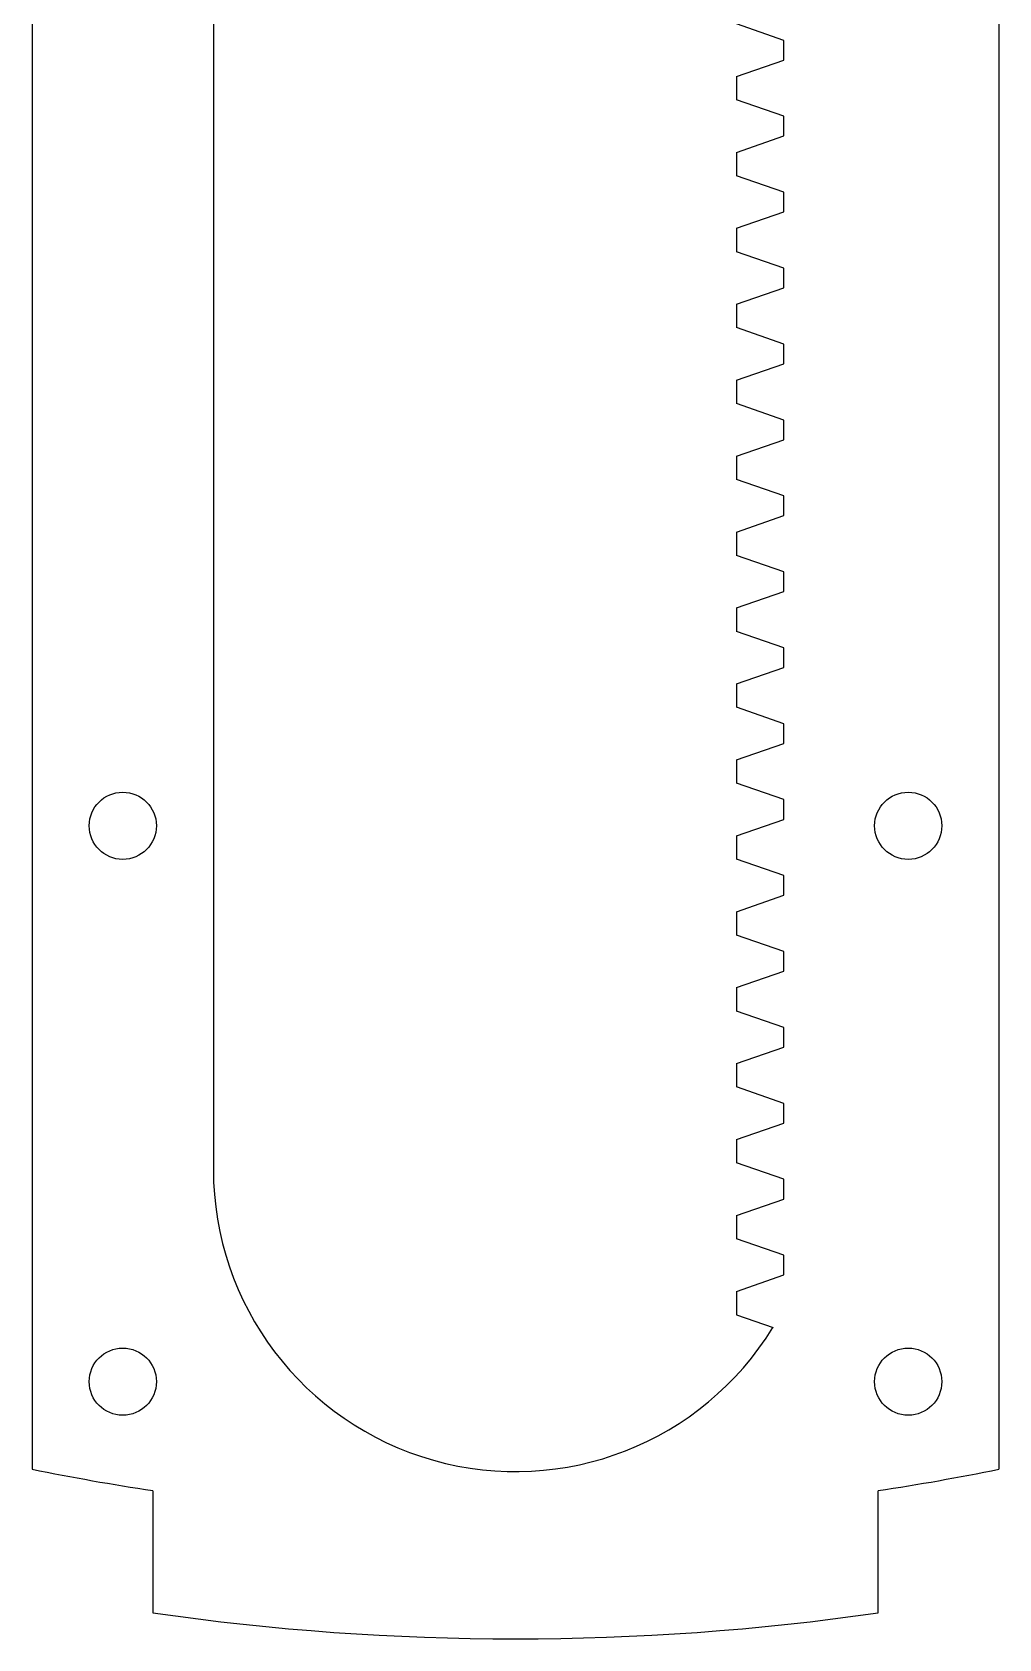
# Model space of a CAD drawing. Extents: x 137 to 246, y 43 to 176.
# Drawn here: x 206.5 to 246.5, y 42.6 to 109 of the extents above; entities that cross this region are included whole.
import ezdxf

# ---------------------------------------------------------------- set-up
doc = ezdxf.new("R2010")
doc.units = 0
doc.header["$LTSCALE"] = 12.7
doc.layers.add('VISIBLE', color=7, linetype='CONTINUOUS')

msp = doc.modelspace()

# ---------------------------------------------------------------- linework, layer by layer
at = {"layer": 'VISIBLE'}
for p, q in [((206.495, 159.952), (206.495, 49.571)), ((246.495, 159.952), (246.495, 49.571)), ((213.995, 147.551), (213.995, 61.973)), ((237.595, 108.688), (235.639, 109.367)), ((237.595, 107.873), (237.595, 108.688)), ((235.639, 107.194), (237.595, 107.873)), ((235.639, 107.194), (235.639, 106.226)), ((237.595, 105.547), (235.639, 106.226)), ((237.595, 104.731), (237.595, 105.547)), ((235.639, 104.052), (237.595, 104.731)), ((235.639, 104.052), (235.639, 103.084)), ((237.595, 102.405), (235.639, 103.084)), ((237.595, 101.59), (237.595, 102.405)), ((235.639, 100.911), (237.595, 101.59)), ((235.639, 100.911), (235.639, 99.942)), ((237.595, 99.264), (235.639, 99.942)), ((237.595, 98.448), (237.595, 99.264)), ((235.639, 97.769), (237.595, 98.448)), ((235.639, 97.769), (235.639, 96.801)), ((237.595, 96.122), (235.639, 96.801)), ((237.595, 95.307), (237.595, 96.122)), ((235.639, 94.628), (237.595, 95.307)), ((235.639, 94.628), (235.639, 93.659)), ((237.595, 92.98), (235.639, 93.659)), ((237.595, 92.165), (237.595, 92.98)), ((235.639, 91.486), (237.595, 92.165)), ((235.639, 91.486), (235.639, 90.518)), ((237.595, 89.839), (235.639, 90.518)), ((237.595, 89.023), (237.595, 89.839)), ((235.639, 88.344), (237.595, 89.023)), ((235.639, 88.344), (235.639, 87.376)), ((237.595, 86.697), (235.639, 87.376)), ((237.595, 85.882), (237.595, 86.697)), ((235.639, 85.203), (237.595, 85.882)), ((235.639, 85.203), (235.639, 84.235)), ((237.595, 83.556), (235.639, 84.235)), ((237.595, 82.74), (237.595, 83.556)), ((235.639, 82.061), (237.595, 82.74)), ((235.639, 82.061), (235.639, 81.093)), ((237.595, 80.414), (235.639, 81.093)), ((237.595, 79.599), (237.595, 80.414)), ((235.639, 78.92), (237.595, 79.599)), ((235.639, 78.92), (235.639, 77.951)), ((237.595, 77.272), (235.639, 77.951)), ((237.595, 76.457), (237.595, 77.272)), ((235.639, 75.778), (237.595, 76.457)), ((235.639, 75.778), (235.639, 74.81)), ((237.595, 74.131), (235.639, 74.81)), ((237.595, 73.315), (237.595, 74.131)), ((235.639, 72.636), (237.595, 73.315)), ((235.639, 72.636), (235.639, 71.668)), ((237.595, 70.989), (235.639, 71.668)), ((237.595, 70.174), (237.595, 70.989)), ((235.639, 69.495), (237.595, 70.174)), ((235.639, 69.495), (235.639, 68.527)), ((237.595, 67.848), (235.639, 68.527)), ((237.595, 67.032), (237.595, 67.848)), ((235.639, 66.353), (237.595, 67.032)), ((235.639, 66.353), (235.639, 65.385)), ((237.595, 64.706), (235.639, 65.385)), ((237.595, 63.891), (237.595, 64.706)), ((235.639, 63.212), (237.595, 63.891)), ((235.639, 63.212), (235.639, 62.243)), ((237.595, 61.564), (235.639, 62.243)), ((237.595, 60.749), (237.595, 61.564)), ((235.639, 60.07), (237.595, 60.749)), ((235.639, 60.07), (235.639, 59.102)), ((237.595, 58.423), (235.639, 59.102)), ((237.595, 57.607), (237.595, 58.423)), ((235.639, 56.928), (237.595, 57.607)), ((235.639, 56.928), (235.639, 55.96)), ((235.639, 55.96), (237.15, 55.436)), ((211.495, 48.682), (211.495, 43.627)), ((241.495, 43.627), (241.495, 48.682))]:
    msp.add_line(p, q, dxfattribs=at)
for centre in [(210.245, 76.192), (242.745, 76.192), (210.245, 53.192), (242.745, 53.192)]:
    msp.add_circle(centre, 1.39, dxfattribs=at)
for centre, radius, start, end in [((226.495, 61.973), 12.5, 180, 328.46917), ((226.495, 147.551), 100, 258.46304, 261.37307), ((226.495, 147.551), 100, 278.62693, 281.53696), ((226.495, 147.551), 105, 261.78679, 278.21321)]:
    msp.add_arc(centre, radius, start, end, dxfattribs=at)

doc.saveas('drawing.dxf')
